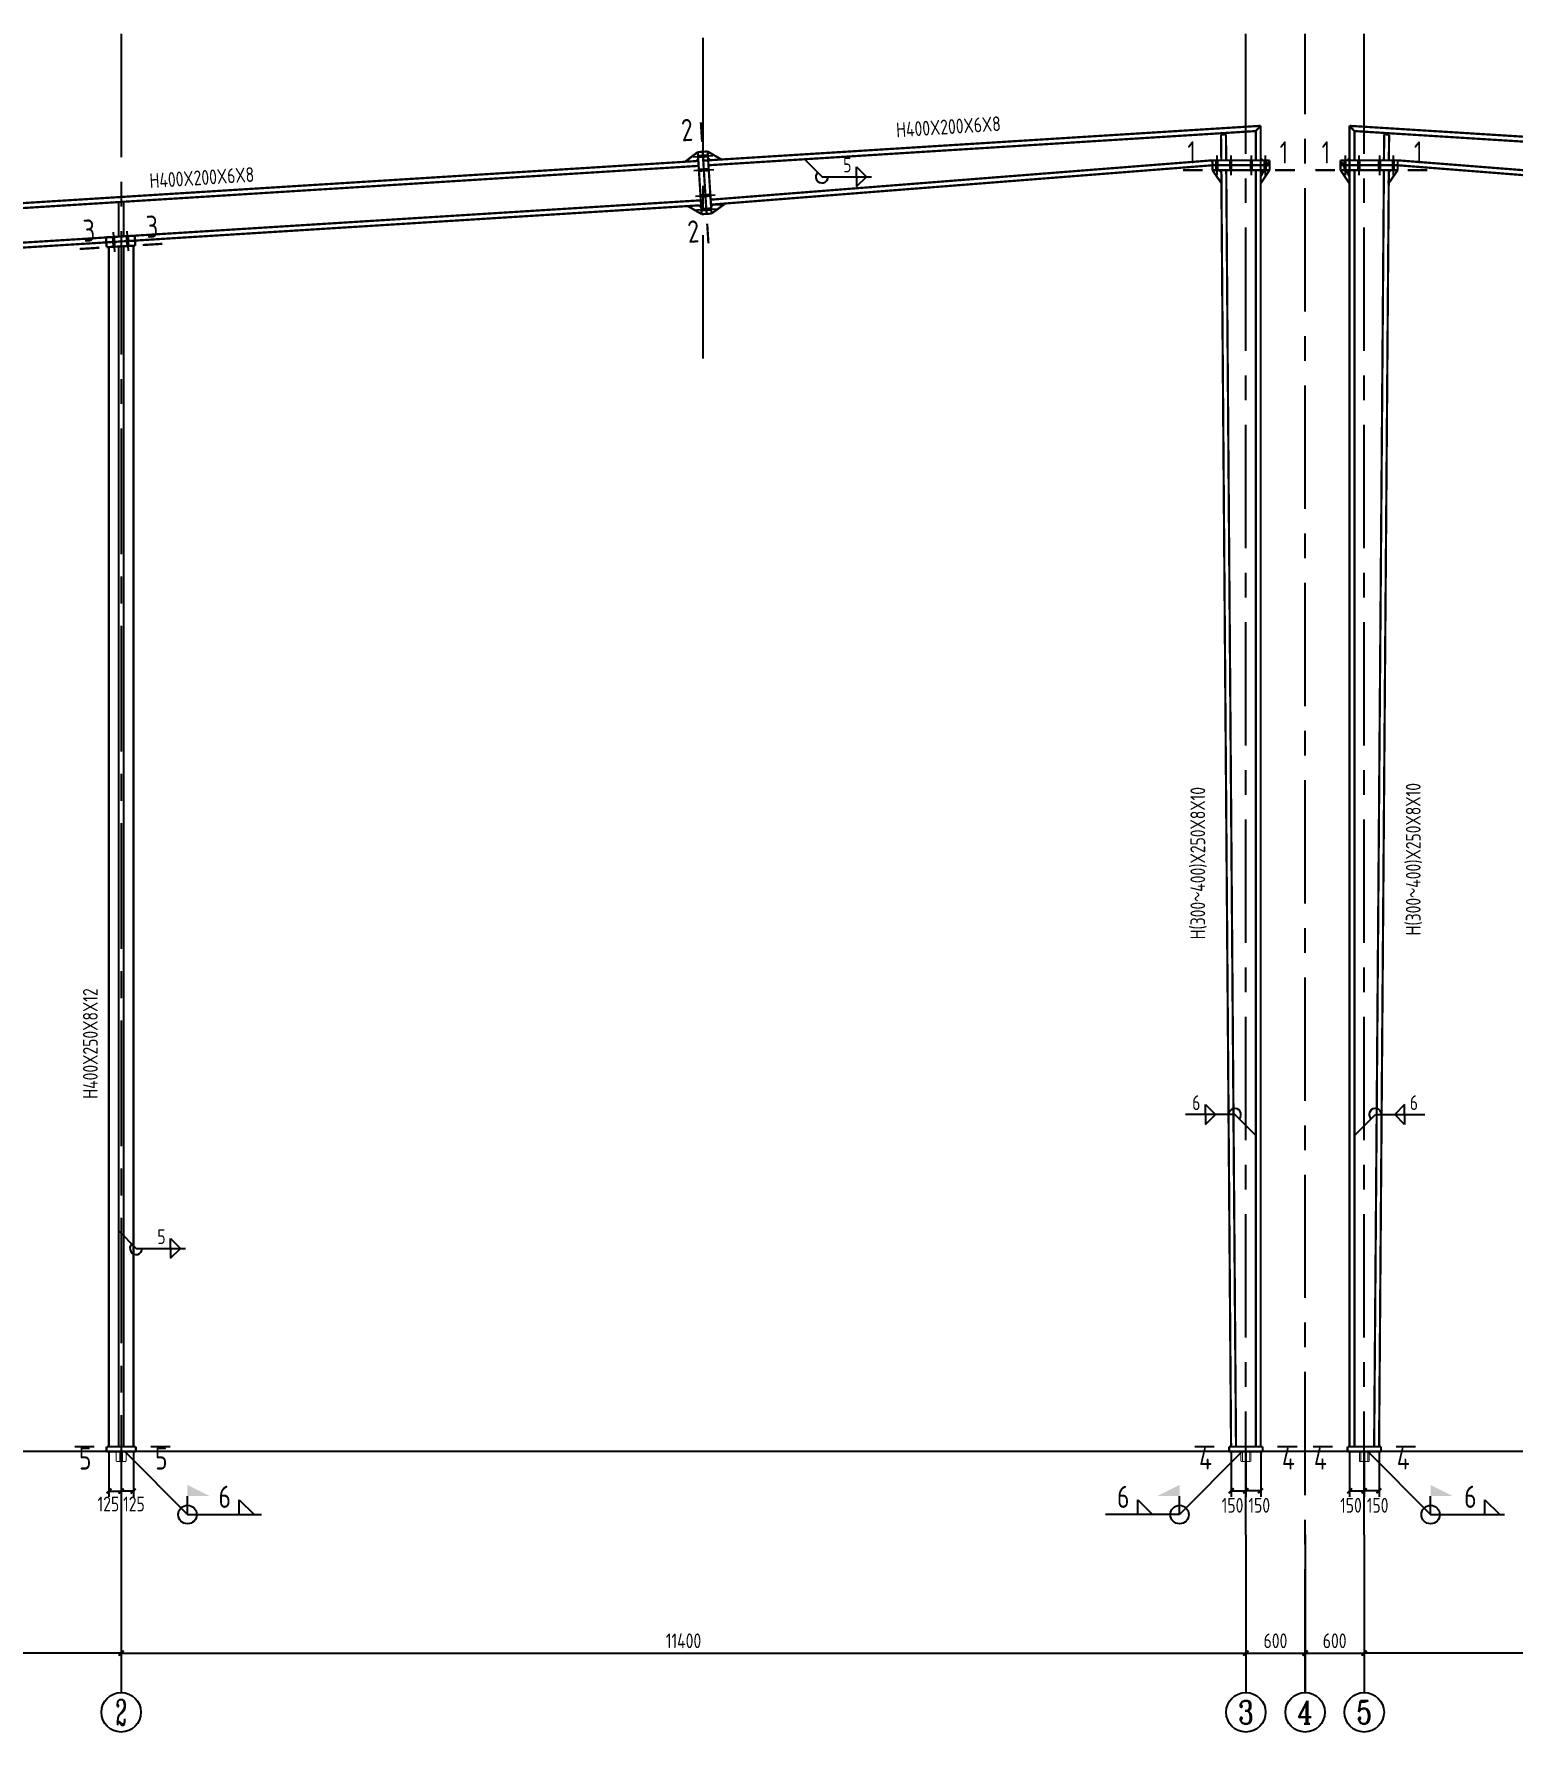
# Model space of a CAD drawing. Header units: millimetres. Extents: x 866309 to 879639, y 39442 to 44891.
# Drawn here: x 878844.5 to 879144.1, y 39659.6 to 40003.8 of the extents above; entities that cross this region are included whole.
import ezdxf
from ezdxf.enums import TextEntityAlignment as Align

# ---------------------------------------------------------------- set-up
doc = ezdxf.new("R2010")
doc.units = ezdxf.units.MM
doc.header["$LTSCALE"] = 1000
doc.header["$MEASUREMENT"] = 0
for name, pattern in [('CENTER', [2, 1.25, -0.25, 0.25, -0.25]), ('DASH', [0.35, 0.25, -0.1]), ('DOTE', [2.42, 2, -0.2, 0.02, -0.2]), ('线型4', [5, 1.5, -1, 1.5, -1])]:
    doc.linetypes.add(name, pattern=pattern)
for name, color, linetype in [('10', 7, 'Continuous'), ('114', 2, 'Continuous'), ('116', 1, 'Continuous'), ('14', 2, 'Continuous'), ('AXIS', 3, 'Continuous'), ('AXIS_TEXT', 7, 'Continuous'), ('DIM', 7, 'Continuous'), ('DOTE', 1, 'DOTE'), ('M_Prof', 2, 'Continuous'), ('柱子', 8, 'Continuous'), ('标准截面(白色)', 7, 'Continuous'), ('焊缝标注', 3, 'Continuous')]:
    doc.layers.add(name, color=color, linetype=linetype)
doc.layers.add('门窗', color=3, linetype='线型4', lineweight=18)
doc.styles.add('_TCH_AXIS', font='COMPLEX', dxfattribs={"bigfont": 'GBCBIG'})
doc.styles.add('COMPLEX', font='COMPLEX')
doc.styles.add('GBHZ', font='gbenor.shx', dxfattribs={"width": 0.9, "bigfont": 'gbcbig.shx'})
doc.dimstyles.new('Y50', dxfattribs={"dimscale": 0, "dimtxt": 3, "dimasz": 0.01, "dimexe": 1.2, "dimexo": 1, "dimgap": 1, "dimtad": 1, "dimdec": 0, "dimlfac": 50, "dimzin": 0, "dimdsep": 46, "dimtxsty": 'GBHZ', "dimblk1": 'DX', "dimblk2": 'DX', "dimsah": 1, "dimcen": 0.09, "dimdle": 1, "dimadec": 0, "dimazin": 0, "dimtfac": 1, "dimtdec": 0, "dimtix": 1, "dimtmove": 2, "dimatfit": 3, "dimldrblk": 'DX', "dimfxl": 0, "dimtolj": 1, "dimtzin": 0, "dimarcsym": 0})

# ---------------------------------------------------------------- blocks, each defined once
blk = doc.blocks.new('DX')
at = {"color": 0, "linetype": 'ByBlock', "const_width": 40}
blk.add_lwpolyline([(-54, -51), (46, 49)], dxfattribs=at)
blk = doc.blocks.new('*D405')
at = {"layer": 'Defpoints', "color": 0, "transparency": 16777216}
for p in [(878859.64, 39717.42), (878862.14, 39714.42), (878862.14, 39708.42)]:
    blk.add_point(p, dxfattribs=at)
at = {"layer": 'dim', "color": 0, "lineweight": -2, "transparency": 16777216}
for p, q in [((878859.64, 39716.42), (878859.64, 39707.22)), ((878862.14, 39713.42), (878862.14, 39707.22)), ((878859.65, 39708.42), (878862.13, 39708.42))]:
    blk.add_line(p, q, dxfattribs=at)
at = {"layer": 'dim', "color": 0, "lineweight": -2, "transparency": 16777216, "xscale": 0.01, "yscale": 0.01, "zscale": 0.01, "rotation": 180}
blk.add_blockref('DX', (878859.64, 39708.42), dxfattribs=at)
at = {"layer": 'dim', "color": 0, "lineweight": -2, "transparency": 16777216, "xscale": 0.01, "yscale": 0.01, "zscale": 0.01}
blk.add_blockref('DX', (878862.14, 39708.42), dxfattribs=at)
at = {"layer": 'dim', "color": 0, "transparency": 16777216, "insert": (878859.55, 39705.8), "char_height": 3, "attachment_point": 5, "style": 'GBHZ'}
blk.add_mtext('\\A1;125', dxfattribs=at)
blk = doc.blocks.new('*D406')
at = {"layer": 'Defpoints', "color": 0, "transparency": 16777216}
for p in [(878864.64, 39717.42), (878862.14, 39714.42), (878862.14, 39708.42)]:
    blk.add_point(p, dxfattribs=at)
at = {"layer": 'dim', "color": 0, "lineweight": -2, "transparency": 16777216}
for p, q in [((878864.64, 39716.42), (878864.64, 39707.22)), ((878862.14, 39713.42), (878862.14, 39707.22)), ((878864.63, 39708.42), (878862.15, 39708.42))]:
    blk.add_line(p, q, dxfattribs=at)
at = {"layer": 'dim', "color": 0, "lineweight": -2, "transparency": 16777216, "xscale": 0.01, "yscale": 0.01, "zscale": 0.01, "rotation": 180}
blk.add_blockref('DX', (878862.14, 39708.42), dxfattribs=at)
at = {"layer": 'dim', "color": 0, "lineweight": -2, "transparency": 16777216, "xscale": 0.01, "yscale": 0.01, "zscale": 0.01}
blk.add_blockref('DX', (878864.64, 39708.42), dxfattribs=at)
at = {"layer": 'dim', "color": 0, "transparency": 16777216, "insert": (878864.73, 39705.8), "char_height": 3, "attachment_point": 5, "style": 'GBHZ'}
blk.add_mtext('\\A1;125', dxfattribs=at)
blk = doc.blocks.new('_AXISO')
blk.add_circle((0, 0), 0.5)
at = {"layer": 'AXIS_TEXT', "style": 'COMPLEX', "width": 1.041667}
blk.add_attdef('A', text='', height=0.56, dxfattribs=at).set_placement((-0.25, -0.28), (0.25, -0.28), align=Align.FIT)
blk = doc.blocks.new('*D2224')
at = {"layer": 'Defpoints', "color": 0, "transparency": 16777216}
for p in [(878862.14, 39699.56), (879090.14, 39699.56), (879090.14, 39675.56)]:
    blk.add_point(p, dxfattribs=at)
at = {"layer": 'dim', "color": 0, "lineweight": -2, "transparency": 16777216}
for p, q in [((878862.14, 39698.56), (878862.14, 39674.36)), ((879090.14, 39698.56), (879090.14, 39674.36)), ((878862.15, 39675.56), (879090.13, 39675.56))]:
    blk.add_line(p, q, dxfattribs=at)
at = {"layer": 'dim', "color": 0, "lineweight": -2, "transparency": 16777216, "xscale": 0.01, "yscale": 0.01, "zscale": 0.01, "rotation": 180}
blk.add_blockref('DX', (878862.14, 39675.56), dxfattribs=at)
at = {"layer": 'dim', "color": 0, "lineweight": -2, "transparency": 16777216, "xscale": 0.01, "yscale": 0.01, "zscale": 0.01}
blk.add_blockref('DX', (879090.14, 39675.56), dxfattribs=at)
at = {"layer": 'dim', "color": 0, "transparency": 16777216, "insert": (878976.14, 39678.06), "char_height": 3, "attachment_point": 5, "style": 'GBHZ'}
blk.add_mtext('\\A1;11400', dxfattribs=at)
blk = doc.blocks.new('*D2225')
at = {"layer": 'Defpoints', "color": 0, "transparency": 16777216}
for p in [(879090.14, 39699.56), (879102.14, 39699.56), (879102.14, 39675.56)]:
    blk.add_point(p, dxfattribs=at)
at = {"layer": 'dim', "color": 0, "lineweight": -2, "transparency": 16777216}
for p, q in [((879090.14, 39698.56), (879090.14, 39674.36)), ((879102.14, 39698.56), (879102.14, 39674.36)), ((879090.15, 39675.56), (879102.13, 39675.56))]:
    blk.add_line(p, q, dxfattribs=at)
at = {"layer": 'dim', "color": 0, "lineweight": -2, "transparency": 16777216, "xscale": 0.01, "yscale": 0.01, "zscale": 0.01, "rotation": 180}
blk.add_blockref('DX', (879090.14, 39675.56), dxfattribs=at)
at = {"layer": 'dim', "color": 0, "lineweight": -2, "transparency": 16777216, "xscale": 0.01, "yscale": 0.01, "zscale": 0.01}
blk.add_blockref('DX', (879102.14, 39675.56), dxfattribs=at)
at = {"layer": 'dim', "color": 0, "transparency": 16777216, "insert": (879096.14, 39678.06), "char_height": 3, "attachment_point": 5, "style": 'GBHZ'}
blk.add_mtext('\\A1;600', dxfattribs=at)
blk = doc.blocks.new('*D2226')
at = {"layer": 'Defpoints', "color": 0, "transparency": 16777216}
for p in [(879102.14, 39699.56), (879114.14, 39699.56), (879114.14, 39675.56)]:
    blk.add_point(p, dxfattribs=at)
at = {"layer": 'dim', "color": 0, "lineweight": -2, "transparency": 16777216}
for p, q in [((879102.14, 39698.56), (879102.14, 39674.36)), ((879114.14, 39698.56), (879114.14, 39674.36)), ((879102.15, 39675.56), (879114.13, 39675.56))]:
    blk.add_line(p, q, dxfattribs=at)
at = {"layer": 'dim', "color": 0, "lineweight": -2, "transparency": 16777216, "xscale": 0.01, "yscale": 0.01, "zscale": 0.01, "rotation": 180}
blk.add_blockref('DX', (879102.14, 39675.56), dxfattribs=at)
at = {"layer": 'dim', "color": 0, "lineweight": -2, "transparency": 16777216, "xscale": 0.01, "yscale": 0.01, "zscale": 0.01}
blk.add_blockref('DX', (879114.14, 39675.56), dxfattribs=at)
at = {"layer": 'dim', "color": 0, "transparency": 16777216, "insert": (879108.14, 39678.06), "char_height": 3, "attachment_point": 5, "style": 'GBHZ'}
blk.add_mtext('\\A1;600', dxfattribs=at)
blk = doc.blocks.new('*D2201')
at = {"layer": 'Defpoints', "color": 0, "transparency": 16777216}
for p in [(879087.14, 39717.42), (879090.14, 39717.42), (879090.14, 39708.47)]:
    blk.add_point(p, dxfattribs=at)
at = {"layer": 'dim', "color": 0, "lineweight": -2, "transparency": 16777216}
for p, q in [((879087.14, 39716.42), (879087.14, 39707.27)), ((879090.14, 39716.42), (879090.14, 39707.27)), ((879087.15, 39708.47), (879090.13, 39708.47))]:
    blk.add_line(p, q, dxfattribs=at)
at = {"layer": 'dim', "color": 0, "lineweight": -2, "transparency": 16777216, "xscale": 0.01, "yscale": 0.01, "zscale": 0.01, "rotation": 180}
blk.add_blockref('DX', (879087.14, 39708.47), dxfattribs=at)
at = {"layer": 'dim', "color": 0, "lineweight": -2, "transparency": 16777216, "xscale": 0.01, "yscale": 0.01, "zscale": 0.01}
blk.add_blockref('DX', (879090.14, 39708.47), dxfattribs=at)
at = {"layer": 'dim', "color": 0, "transparency": 16777216, "insert": (879087.44, 39705.53), "char_height": 3, "attachment_point": 5, "style": 'GBHZ'}
blk.add_mtext('\\A1;150', dxfattribs=at)
blk = doc.blocks.new('*D2202')
at = {"layer": 'Defpoints', "color": 0, "transparency": 16777216}
for p in [(879090.14, 39717.42), (879093.14, 39717.42), (879090.14, 39708.47)]:
    blk.add_point(p, dxfattribs=at)
at = {"layer": 'dim', "color": 0, "lineweight": -2, "transparency": 16777216}
for p, q in [((879090.14, 39716.42), (879090.14, 39707.27)), ((879093.14, 39716.42), (879093.14, 39707.27)), ((879093.13, 39708.47), (879090.15, 39708.47))]:
    blk.add_line(p, q, dxfattribs=at)
at = {"layer": 'dim', "color": 0, "lineweight": -2, "transparency": 16777216, "xscale": 0.01, "yscale": 0.01, "zscale": 0.01, "rotation": 180}
blk.add_blockref('DX', (879090.14, 39708.47), dxfattribs=at)
at = {"layer": 'dim', "color": 0, "lineweight": -2, "transparency": 16777216, "xscale": 0.01, "yscale": 0.01, "zscale": 0.01}
blk.add_blockref('DX', (879093.14, 39708.47), dxfattribs=at)
at = {"layer": 'dim', "color": 0, "transparency": 16777216, "insert": (879092.85, 39705.53), "char_height": 3, "attachment_point": 5, "style": 'GBHZ'}
blk.add_mtext('\\A1;150', dxfattribs=at)
blk = doc.blocks.new('*D2188')
at = {"layer": 'Defpoints', "color": 0, "transparency": 16777216}
for p in [(879114.14, 39717.42), (879117.14, 39717.42), (879114.14, 39708.47)]:
    blk.add_point(p, dxfattribs=at)
at = {"layer": 'dim', "color": 0, "lineweight": -2, "transparency": 16777216}
for p, q in [((879114.14, 39716.42), (879114.14, 39707.27)), ((879117.14, 39716.42), (879117.14, 39707.27)), ((879117.13, 39708.47), (879114.15, 39708.47))]:
    blk.add_line(p, q, dxfattribs=at)
at = {"layer": 'dim', "color": 0, "lineweight": -2, "transparency": 16777216, "xscale": 0.01, "yscale": 0.01, "zscale": 0.01, "rotation": 180}
blk.add_blockref('DX', (879114.14, 39708.47), dxfattribs=at)
at = {"layer": 'dim', "color": 0, "lineweight": -2, "transparency": 16777216, "xscale": 0.01, "yscale": 0.01, "zscale": 0.01}
blk.add_blockref('DX', (879117.14, 39708.47), dxfattribs=at)
at = {"layer": 'dim', "color": 0, "transparency": 16777216, "insert": (879116.85, 39705.53), "char_height": 3, "attachment_point": 5, "style": 'GBHZ'}
blk.add_mtext('\\A1;150', dxfattribs=at)
blk = doc.blocks.new('*D2189')
at = {"layer": 'Defpoints', "color": 0, "transparency": 16777216}
for p in [(879111.14, 39717.42), (879114.14, 39717.42), (879114.14, 39708.47)]:
    blk.add_point(p, dxfattribs=at)
at = {"layer": 'dim', "color": 0, "lineweight": -2, "transparency": 16777216}
for p, q in [((879111.14, 39716.42), (879111.14, 39707.27)), ((879114.14, 39716.42), (879114.14, 39707.27)), ((879111.15, 39708.47), (879114.13, 39708.47))]:
    blk.add_line(p, q, dxfattribs=at)
at = {"layer": 'dim', "color": 0, "lineweight": -2, "transparency": 16777216, "xscale": 0.01, "yscale": 0.01, "zscale": 0.01, "rotation": 180}
blk.add_blockref('DX', (879111.14, 39708.47), dxfattribs=at)
at = {"layer": 'dim', "color": 0, "lineweight": -2, "transparency": 16777216, "xscale": 0.01, "yscale": 0.01, "zscale": 0.01}
blk.add_blockref('DX', (879114.14, 39708.47), dxfattribs=at)
at = {"layer": 'dim', "color": 0, "transparency": 16777216, "insert": (879111.44, 39705.53), "char_height": 3, "attachment_point": 5, "style": 'GBHZ'}
blk.add_mtext('\\A1;150', dxfattribs=at)
blk = doc.blocks.new('*D2195')
at = {"layer": 'Defpoints', "color": 0, "transparency": 16777216}
for p in [(879114.14, 39699.56), (879572.14, 39699.56), (879114.14, 39675.56)]:
    blk.add_point(p, dxfattribs=at)
at = {"layer": 'dim', "color": 0, "lineweight": -2, "transparency": 16777216}
for p, q in [((879114.14, 39698.56), (879114.14, 39674.36)), ((879572.14, 39698.56), (879572.14, 39674.36)), ((879572.13, 39675.56), (879114.15, 39675.56))]:
    blk.add_line(p, q, dxfattribs=at)
at = {"layer": 'dim', "color": 0, "lineweight": -2, "transparency": 16777216, "xscale": 0.01, "yscale": 0.01, "zscale": 0.01, "rotation": 180}
blk.add_blockref('DX', (879114.14, 39675.56), dxfattribs=at)
at = {"layer": 'dim', "color": 0, "lineweight": -2, "transparency": 16777216, "xscale": 0.01, "yscale": 0.01, "zscale": 0.01}
blk.add_blockref('DX', (879572.14, 39675.56), dxfattribs=at)
at = {"layer": 'dim', "color": 0, "transparency": 16777216, "insert": (879343.14, 39678.06), "char_height": 3, "attachment_point": 5, "style": 'GBHZ'}
blk.add_mtext('\\A1;22900', dxfattribs=at)
blk = doc.blocks.new('*D2283')
at = {"layer": 'Defpoints', "color": 0, "transparency": 16777216}
for p in [(878632.14, 39699.56), (878862.14, 39699.56), (878632.14, 39675.56)]:
    blk.add_point(p, dxfattribs=at)
at = {"layer": 'dim', "color": 0, "lineweight": -2, "transparency": 16777216}
for p, q in [((878632.14, 39698.56), (878632.14, 39674.36)), ((878862.14, 39698.56), (878862.14, 39674.36)), ((878862.13, 39675.56), (878632.15, 39675.56))]:
    blk.add_line(p, q, dxfattribs=at)
at = {"layer": 'dim', "color": 0, "lineweight": -2, "transparency": 16777216, "xscale": 0.01, "yscale": 0.01, "zscale": 0.01, "rotation": 180}
blk.add_blockref('DX', (878632.14, 39675.56), dxfattribs=at)
at = {"layer": 'dim', "color": 0, "lineweight": -2, "transparency": 16777216, "xscale": 0.01, "yscale": 0.01, "zscale": 0.01}
blk.add_blockref('DX', (878862.14, 39675.56), dxfattribs=at)
at = {"layer": 'dim', "color": 0, "transparency": 16777216, "insert": (878747.14, 39678.06), "char_height": 3, "attachment_point": 5, "style": 'GBHZ'}
blk.add_mtext('\\A1;11500', dxfattribs=at)

msp = doc.modelspace()

# ---------------------------------------------------------------- linework, layer by layer
at = {"layer": '10', "const_width": 0.45}
for points in [[(878979.656, 39985.938), (878979.906, 39981.945)], [(879077.362, 39976.213), (879081.362, 39976.213)], [(879100.069, 39976.213), (879096.069, 39976.213)], [(879104.216, 39976.213), (879108.216, 39976.213)], [(879126.923, 39976.213), (879122.923, 39976.213)], [(878981.191, 39961.365), (878980.942, 39965.358)], [(878853.711, 39960.238), (878857.704, 39960.487)], [(878870.499, 39961.286), (878866.506, 39961.037)], [(878852.683, 39717.422), (878856.683, 39717.422)], [(878872.103, 39717.422), (878868.103, 39717.422)], [(879079.743, 39717.422), (879083.743, 39717.422)], [(879100.543, 39717.422), (879096.543, 39717.422)], [(879103.743, 39717.422), (879107.743, 39717.422)], [(879124.543, 39717.422), (879120.543, 39717.422)]]:
    msp.add_lwpolyline(points, dxfattribs=at)
at = {"layer": '114'}
for p, q in [((878978.09, 39978.926), (878982.083, 39979.176)), ((879084.262, 39979.213), (879084.262, 39975.213)), ((879087.062, 39979.213), (879087.062, 39975.213)), ((879091.242, 39979.213), (879091.242, 39975.213)), ((879094.043, 39979.213), (879094.043, 39975.213)), ((879110.243, 39979.213), (879110.243, 39975.213)), ((879113.043, 39979.213), (879113.043, 39975.213)), ((879117.223, 39979.213), (879117.223, 39975.213)), ((879120.023, 39979.213), (879120.023, 39975.213)), ((878978.265, 39976.132), (878982.257, 39976.381)), ((878978.589, 39970.942), (878982.581, 39971.191)), ((878978.763, 39968.147), (878982.756, 39968.397)), ((878860.518, 39963.669), (878860.768, 39959.677)), ((878863.318, 39963.844), (878863.567, 39959.852))]:
    msp.add_line(p, q, dxfattribs=at)
at = {"layer": '114', "color": 1, "const_width": 0.7}
for points in [[(878979.088, 39978.989), (878981.084, 39979.113)], [(879084.262, 39978.213), (879084.262, 39976.213)], [(879087.062, 39978.213), (879087.062, 39976.213)], [(879091.242, 39978.213), (879091.242, 39976.213)], [(879094.043, 39978.213), (879094.043, 39976.213)], [(879110.243, 39978.213), (879110.243, 39976.213)], [(879113.043, 39978.213), (879113.043, 39976.213)], [(879117.223, 39978.213), (879117.223, 39976.213)], [(879120.023, 39978.213), (879120.023, 39976.213)], [(878979.263, 39976.194), (878981.259, 39976.319)], [(878979.587, 39971.004), (878981.583, 39971.129)], [(878979.762, 39968.21), (878981.758, 39968.334)], [(878860.581, 39962.671), (878860.705, 39960.675)], [(878863.38, 39962.846), (878863.505, 39960.85)]]:
    msp.add_lwpolyline(points, dxfattribs=at)
at = {"layer": '116', "const_width": 0.2}
for points in [[(878861.143, 39716.422), (878861.143, 39714.422)], [(878861.885, 39716.422), (878861.885, 39714.422)], [(878862.4, 39716.422), (878862.4, 39714.422)], [(878863.143, 39716.422), (878863.143, 39714.422)], [(879089.143, 39716.422), (879089.143, 39714.422)], [(879089.443, 39716.422), (879089.443, 39714.422)], [(879090.843, 39716.422), (879090.843, 39714.422)], [(879091.143, 39716.422), (879091.143, 39714.422)], [(879113.143, 39716.422), (879113.143, 39714.422)], [(879113.443, 39716.422), (879113.443, 39714.422)], [(879114.843, 39716.422), (879114.843, 39714.422)], [(879115.143, 39716.422), (879115.143, 39714.422)], [(878861.143, 39714.422), (878863.143, 39714.422)], [(879091.143, 39714.422), (879089.143, 39714.422)], [(879113.143, 39714.422), (879115.143, 39714.422)]]:
    msp.add_lwpolyline(points, dxfattribs=at)
at = {"layer": '14', "const_width": 0.45}
for points in [[(879086.096, 39983.496), (879085.1, 39983.434)], [(879085.1, 39983.434), (879085.162, 39978.213)], [(879086.162, 39978.213), (879086.096, 39983.496)], [(879092.142, 39984.145), (879093.143, 39985.209)], [(879092.142, 39978.213), (879092.142, 39984.145)], [(879093.143, 39985.209), (879093.143, 39978.213)], [(879112.143, 39984.145), (879111.143, 39985.209)], [(879111.143, 39985.209), (879111.143, 39978.213)], [(879112.143, 39978.213), (879112.143, 39984.145)], [(879118.123, 39978.213), (879118.189, 39983.496)], [(879118.189, 39983.496), (879119.185, 39983.434)], [(879119.185, 39983.434), (879119.123, 39978.213)], [(878979.032, 39979.887), (878980.03, 39979.949)], [(878980.03, 39979.949), (878981.028, 39980.012)], [(878980.03, 39979.949), (878980.817, 39967.354)], [(878980.817, 39967.354), (878980.03, 39979.949)], [(878981.028, 39980.012), (878981.815, 39967.416)], [(878981.116, 39978.614), (878981.028, 39980.011)], [(878981.028, 39980.011), (878983.835, 39978.383)], [(878976.45, 39977.922), (878979.032, 39979.887)], [(878978.745, 39978.065), (878976.45, 39977.922)], [(878979.12, 39978.49), (878978.745, 39978.065)], [(878979.819, 39967.291), (878979.032, 39979.887)], [(878979.032, 39979.887), (878979.12, 39978.49)], [(878981.54, 39978.24), (878981.116, 39978.614)], [(878983.835, 39978.383), (878981.54, 39978.24)], [(879083.362, 39978.213), (879094.972, 39978.213)], [(879083.362, 39977.213), (879083.362, 39978.213)], [(879083.362, 39977.213), (879094.972, 39977.213)], [(879083.362, 39976.213), (879083.362, 39977.213)], [(879094.972, 39977.213), (879083.362, 39977.213)], [(879085.162, 39978.213), (879086.162, 39978.213)], [(879093.143, 39978.213), (879092.142, 39978.213)], [(879093.543, 39978.213), (879093.143, 39978.613)], [(879093.143, 39978.613), (879093.143, 39974.913)], [(879093.143, 39974.913), (879094.943, 39978.213)], [(879094.943, 39978.213), (879093.543, 39978.213)], [(879094.972, 39978.213), (879094.972, 39977.213)], [(879094.972, 39977.213), (879094.972, 39976.213)], [(879120.923, 39978.213), (879109.314, 39978.213)], [(879109.314, 39978.213), (879109.314, 39977.213)], [(879120.923, 39977.213), (879109.314, 39977.213)], [(879109.314, 39977.213), (879109.314, 39976.213)], [(879109.314, 39977.213), (879120.923, 39977.213)], [(879111.143, 39974.913), (879109.343, 39978.213)], [(879109.343, 39978.213), (879110.743, 39978.213)], [(879110.743, 39978.213), (879111.143, 39978.613)], [(879111.143, 39978.613), (879111.143, 39974.913)], [(879111.143, 39978.213), (879112.143, 39978.213)], [(879119.123, 39978.213), (879118.123, 39978.213)], [(879120.923, 39977.213), (879120.923, 39978.213)], [(879120.923, 39976.213), (879120.923, 39977.213)], [(879094.972, 39976.213), (879083.362, 39976.213)], [(879085.223, 39973.514), (879083.362, 39976.213)], [(879083.362, 39976.213), (879084.762, 39976.213)], [(879084.762, 39976.213), (879085.171, 39975.813)], [(879085.171, 39975.813), (879085.223, 39973.514)], [(879094.943, 39976.213), (879093.143, 39973.513)], [(879093.143, 39975.813), (879093.543, 39976.213)], [(879093.143, 39973.513), (879093.143, 39975.813)], [(879093.543, 39976.213), (879094.943, 39976.213)], [(879109.314, 39976.213), (879120.923, 39976.213)], [(879109.343, 39976.213), (879111.143, 39973.513)], [(879110.743, 39976.213), (879109.343, 39976.213)], [(879111.143, 39975.813), (879110.743, 39976.213)], [(879111.143, 39973.513), (879111.143, 39975.813)], [(879119.063, 39973.514), (879120.923, 39976.213)], [(879119.114, 39975.813), (879119.063, 39973.514)], [(879119.523, 39976.213), (879119.114, 39975.813)], [(879120.923, 39976.213), (879119.523, 39976.213)], [(878861.643, 39962.722), (878861.643, 39969.751)], [(878862.643, 39969.813), (878862.643, 39962.822)], [(878977.011, 39968.94), (878979.306, 39969.083)], [(878979.818, 39967.311), (878977.011, 39968.94)], [(878979.306, 39969.083), (878979.73, 39968.709)], [(878979.73, 39968.709), (878979.818, 39967.311)], [(878980.817, 39967.354), (878979.819, 39967.291)], [(878981.815, 39967.416), (878980.817, 39967.354)], [(878981.726, 39968.833), (878982.101, 39969.241)], [(878981.814, 39967.436), (878981.726, 39968.833)], [(878984.401, 39969.289), (878981.814, 39967.436)], [(878982.101, 39969.241), (878984.401, 39969.289)], [(878859.075, 39962.608), (878864.886, 39962.909)], [(878862.682, 39962.802), (878861.678, 39962.74)], [(878864.886, 39962.909), (878864.948, 39961.911)], [(878859.137, 39961.61), (878859.075, 39962.608)], [(878864.948, 39961.911), (878859.137, 39961.61)], [(878859.137, 39961.61), (878864.948, 39961.911)], [(878859.2, 39960.612), (878859.137, 39961.61)], [(878865.01, 39960.913), (878859.2, 39960.612)], [(878864.948, 39961.911), (878865.01, 39960.913)], [(878859.183, 39716.422), (878859.183, 39717.422)], [(878859.183, 39717.422), (878865.103, 39717.422)], [(878865.103, 39716.422), (878859.183, 39716.422)], [(878865.103, 39717.422), (878865.103, 39716.422)], [(879086.743, 39716.422), (879086.743, 39717.422)], [(879086.743, 39717.422), (879093.543, 39717.422)], [(879093.543, 39716.422), (879086.743, 39716.422)], [(879093.543, 39717.422), (879093.543, 39716.422)], [(879117.543, 39717.422), (879110.743, 39717.422)], [(879110.743, 39717.422), (879110.743, 39716.422)], [(879110.743, 39716.422), (879117.543, 39716.422)], [(879117.543, 39716.422), (879117.543, 39717.422)]]:
    msp.add_lwpolyline(points, dxfattribs=at)
at = {"layer": 'AXIS', "color": 0}
for p, q in [((878862.143, 39699.563), (878862.143, 39667.563)), ((879090.143, 39699.563), (879090.143, 39667.563)), ((879102.143, 39699.563), (879102.143, 39667.563)), ((879114.143, 39699.563), (879114.143, 39667.563))]:
    msp.add_line(p, q, dxfattribs=at)
at = {"layer": 'DOTE', "linetype": 'CENTER', "ltscale": 0.02}
for p, q in [((878862.143, 40003.833), (878862.143, 39699.563)), ((878980.143, 39938.043), (878980.143, 40003.833)), ((879090.143, 39699.563), (879090.143, 40003.833)), ((879102.143, 39667.563), (879102.143, 40003.833)), ((879114.143, 39699.563), (879114.143, 40003.833)), ((878862.143, 39923.372), (878862.143, 39701.209))]:
    msp.add_line(p, q, dxfattribs=at)
at = {"layer": 'M_Prof'}
msp.add_line((879583.58, 39716.422), (878620.924, 39716.422), dxfattribs=at)
at = {"layer": '柱子', "const_width": 0.45}
for points in [[(878980.143, 39978.153), (879093.143, 39985.209)], [(878981.203, 39977.217), (879092.142, 39984.145)], [(879224.143, 39978.153), (879111.143, 39985.209)], [(879223.082, 39977.217), (879112.143, 39984.145)], [(878754.139, 39964.04), (878979.144, 39978.09)], [(878754.201, 39963.042), (878979.207, 39977.092)], [(878981.639, 39970.231), (879083.352, 39978.213)], [(878981.702, 39969.232), (879083.352, 39977.213)], [(879222.646, 39970.231), (879120.934, 39978.213)], [(879222.584, 39969.232), (879120.934, 39977.213)], [(879087.143, 39717.422), (879085.162, 39976.213)], [(879086.162, 39976.213), (879085.162, 39976.213)], [(879088.143, 39717.422), (879086.162, 39976.213)], [(879092.142, 39717.422), (879092.142, 39976.213)], [(879093.143, 39976.213), (879092.142, 39976.213)], [(879093.143, 39717.422), (879093.143, 39976.213)], [(879111.143, 39717.422), (879111.143, 39976.213)], [(879111.143, 39976.213), (879112.143, 39976.213)], [(879112.143, 39717.422), (879112.143, 39976.213)], [(879116.143, 39717.422), (879118.123, 39976.213)], [(879117.143, 39717.422), (879119.123, 39976.213)], [(879118.123, 39976.213), (879119.123, 39976.213)], [(878754.637, 39956.055), (878979.643, 39970.106)], [(878754.7, 39955.057), (878979.705, 39969.108)], [(878859.599, 39960.637), (878861.604, 39960.731)], [(878859.643, 39717.422), (878859.643, 39960.562)], [(878862.607, 39960.794), (878864.611, 39960.888)], [(878864.643, 39717.422), (878864.643, 39960.962)]]:
    msp.add_lwpolyline(points, dxfattribs=at)
at = {"layer": '焊缝标注'}
for p, q in [((879000.689, 39978.434), (879004.215, 39974.888)), ((879011.215, 39976.888), (879013.215, 39974.888)), ((879011.215, 39974.888), (879011.215, 39976.888)), ((879004.215, 39974.888), (879014.215, 39974.888)), ((879011.215, 39972.888), (879013.215, 39974.888)), ((879011.215, 39974.888), (879011.215, 39972.888)), ((879087.898, 39784.761), (879077.898, 39784.761)), ((879081.955, 39786.761), (879083.955, 39784.761)), ((879081.955, 39784.761), (879081.955, 39786.761)), ((879081.955, 39782.761), (879083.955, 39784.761)), ((879081.955, 39784.761), (879081.955, 39782.761)), ((879092.142, 39780.52), (879087.898, 39784.761)), ((879112.143, 39780.52), (879116.387, 39784.761)), ((879116.387, 39784.761), (879126.387, 39784.761)), ((879122.33, 39786.761), (879120.33, 39784.761)), ((879122.33, 39782.761), (879120.33, 39784.761)), ((879122.33, 39784.761), (879122.33, 39786.761)), ((879122.33, 39784.761), (879122.33, 39782.761)), ((878861.643, 39761.15), (878865.168, 39757.605)), ((878865.168, 39757.605), (878875.168, 39757.605)), ((878872.168, 39759.605), (878874.168, 39757.605)), ((878872.168, 39757.605), (878872.168, 39759.605)), ((878872.168, 39755.605), (878874.168, 39757.605)), ((878872.168, 39757.605), (878872.168, 39755.605)), ((878862.893, 39716.422), (878875.585, 39703.658)), ((879089.393, 39716.422), (879076.7, 39703.658)), ((879114.893, 39716.422), (879127.585, 39703.658)), ((878875.585, 39703.658), (878875.585, 39707.408)), ((878886.085, 39706.658), (878889.085, 39703.658)), ((878886.085, 39703.658), (878886.085, 39706.658)), ((879068.237, 39706.658), (879071.237, 39703.658)), ((879068.237, 39703.658), (879068.237, 39706.658)), ((879076.7, 39703.658), (879076.7, 39707.408)), ((879127.585, 39703.658), (879127.585, 39707.408)), ((879138.602, 39706.658), (879141.602, 39703.658)), ((879138.602, 39703.658), (879138.602, 39706.658)), ((878875.585, 39703.658), (878890.585, 39703.658)), ((879076.7, 39703.658), (879061.7, 39703.658)), ((879127.585, 39703.658), (879142.585, 39703.658))]:
    msp.add_line(p, q, dxfattribs=at)
for centre in [(878875.585, 39703.658), (879076.7, 39703.658), (879127.585, 39703.658)]:
    msp.add_circle(centre, 1.875, dxfattribs=at)
for centre, start, end in [((879004.215, 39974.888), 134.84025, 0), ((879087.898, 39784.761), 315.02276, 180), ((879116.387, 39784.761), 0, 224.97724), ((878865.168, 39757.605), 134.84031, 0)]:
    msp.add_arc(centre, 1.25, start, end, dxfattribs=at)
for points in [[(879000.689, 39978.434), (879001.288, 39977.619), (879001.501, 39977.83)], [(879092.142, 39780.52), (879091.329, 39781.12), (879091.541, 39781.333)], [(879112.143, 39780.52), (879112.956, 39781.12), (879112.744, 39781.333)], [(878861.643, 39761.15), (878862.241, 39760.336), (878862.454, 39760.547)], [(878875.585, 39707.408), (878880.085, 39707.408), (878875.585, 39709.658)], [(879076.7, 39707.408), (879072.2, 39707.408), (879076.7, 39709.658)], [(879127.585, 39707.408), (879132.085, 39707.408), (879127.585, 39709.658)]]:
    msp.add_solid(points, dxfattribs=at)
at = {"layer": '门窗', "linetype": 'DASH', "ltscale": 0.01, "const_width": 0.45}
for points in [[(878861.643, 39717.422), (878861.643, 39960.712)], [(878862.643, 39717.422), (878862.643, 39960.812)]]:
    msp.add_lwpolyline(points, dxfattribs=at)

# ---------------------------------------------------------------- block references
at = {"layer": 'AXIS', "color": 0}
ref = msp.add_blockref('_AXISO', (878862.143, 39663.563), dxfattribs=dict(at, xscale=8, yscale=8, zscale=8))
ref.add_attrib('A', '2', dxfattribs={"layer": 'AXIS_TEXT', "color": 0, "height": 5.147, "style": '_TCH_AXIS', "width": 0.642857}).set_placement((878861.04, 39660.989), (878863.246, 39660.989), align=Align.FIT)
ref = msp.add_blockref('_AXISO', (879090.143, 39663.563), dxfattribs=dict(at, xscale=8, yscale=8, zscale=8))
ref.add_attrib('A', '3', dxfattribs={"layer": 'AXIS_TEXT', "color": 0, "height": 4.659, "style": '_TCH_AXIS'}).set_placement((879088.589, 39661.233), (879091.696, 39661.233), align=Align.FIT)
ref = msp.add_blockref('_AXISO', (879102.143, 39663.563), dxfattribs=dict(at, xscale=8, yscale=8, zscale=8))
ref.add_attrib('A', '4', dxfattribs={"layer": 'AXIS_TEXT', "color": 0, "height": 4.659, "style": '_TCH_AXIS', "width": 0.875}).set_placement((879100.589, 39661.233), (879103.696, 39661.233), align=Align.FIT)
ref = msp.add_blockref('_AXISO', (879114.143, 39663.563), dxfattribs=dict(at, xscale=8, yscale=8, zscale=8))
ref.add_attrib('A', '5', dxfattribs={"layer": 'AXIS_TEXT', "color": 0, "height": 4.659, "style": '_TCH_AXIS'}).set_placement((879112.589, 39661.233), (879115.696, 39661.233), align=Align.FIT)

# ---------------------------------------------------------------- texts
at = {"layer": '10', "style": 'GBHZ', "width": 0.9}
for s, rotation, p in [('2', 3.57339, (878975.812, 39982.045)), ('3', 3.57363, (878867.34, 39962.447)), ('3', 3.57358, (878854.545, 39961.648)), ('2', 3.57339, (878977.097, 39961.465))]:
    msp.add_text(s, height=4.5, rotation=rotation, dxfattribs=at).set_placement(p)
for s, p in [('1', (879078.282, 39977.568)), ('1', (879096.989, 39977.568)), ('1', (879105.496, 39977.568)), ('1', (879124.203, 39977.568)), ('5', (878853.603, 39712.777)), ('5', (878869.023, 39712.777)), ('4', (879080.663, 39712.777)), ('4', (879097.463, 39712.777)), ('4', (879103.943, 39712.777)), ('4', (879120.743, 39712.777))]:
    msp.add_text(s, height=4.5, dxfattribs=at).set_placement(p)
at = {"layer": '标准截面(白色)', "style": 'GBHZ', "width": 0.9}
for s, rotation, p in [('H400X200X6X8', 3.57503, (879019.349, 39982.862)), ('H400X200X6X8', 3.57503, (878867.995, 39972.552)), ('H(300～400)X250X8X10', 90, (879081.895, 39820.273)), ('H(300～400)X250X8X10', 90, (879125.569, 39821.077)), ('H400X250X8X12', 90, (878857.395, 39787.963))]:
    msp.add_text(s, height=3, rotation=rotation, dxfattribs=at).set_placement(p)
at = {"layer": '焊缝标注', "style": 'GBHZ', "width": 0.9}
for s, height, p in [('5', 3, (879008.515, 39975.788)), ('6', 3, (879079.255, 39785.661)), ('6', 3, (879123.374, 39785.661)), ('5', 3, (878869.468, 39758.505)), ('6', 4.5, (878881.885, 39705.008)), ('6', 4.5, (879064.037, 39705.008)), ('6', 4.5, (879134.402, 39705.008))]:
    msp.add_text(s, height=height, dxfattribs=at).set_placement(p)

# ---------------------------------------------------------------- dimensions: what is measured, and where the dimension line sits
at = {"layer": 'dim'}
for base, p1, p2, picture, middle in [((878862.143, 39708.421), (878859.643, 39717.422), (878862.143, 39714.422), '*D405', (878859.554, 39705.797)), ((879090.143, 39708.47), (879087.143, 39717.422), (879090.143, 39717.422), '*D2201', (879087.439, 39705.529)), ((879114.143, 39708.47), (879111.143, 39717.422), (879114.143, 39717.422), '*D2189', (879111.439, 39705.529))]:
    dim = msp.add_linear_dim(base=base, p1=p1, p2=p2, dimstyle='Y50', override={"dimscale": 1}, dxfattribs=at)
    dim.commit()
    dim.dimension.update_dxf_attribs({"geometry": picture, "text_midpoint": middle, "dimtype": 160})
for base, p1, p2, picture, middle in [((878862.143, 39708.421), (878864.643, 39717.422), (878862.143, 39714.422), '*D406', (878864.731, 39705.797)), ((879090.143, 39708.47), (879093.143, 39717.422), (879090.143, 39717.422), '*D2202', (879092.846, 39705.529)), ((879114.143, 39708.47), (879117.143, 39717.422), (879114.143, 39717.422), '*D2188', (879116.846, 39705.529))]:
    dim = msp.add_linear_dim(base=base, p1=p1, p2=p2, angle=180, dimstyle='Y50', override={"dimscale": 1}, dxfattribs=at)
    dim.commit()
    dim.dimension.update_dxf_attribs({"geometry": picture, "text_midpoint": middle, "dimtype": 160})
for base, p1, p2, picture, middle in [((878632.143, 39675.563), (878862.143, 39699.563), (878632.143, 39699.563), '*D2283', (878747.143, 39678.063)), ((879114.143, 39675.563), (879572.143, 39699.563), (879114.143, 39699.563), '*D2195', (879343.143, 39678.063))]:
    dim = msp.add_linear_dim(base=base, p1=p1, p2=p2, angle=180, dimstyle='Y50', override={"dimscale": 1}, dxfattribs=at)
    dim.commit()
    dim.dimension.update_dxf_attribs({"geometry": picture, "text_midpoint": middle})
for base, p1, p2, picture, middle in [((879090.143, 39675.563), (878862.143, 39699.563), (879090.143, 39699.563), '*D2224', (878976.143, 39678.063)), ((879102.143, 39675.563), (879090.143, 39699.563), (879102.143, 39699.563), '*D2225', (879096.143, 39678.063)), ((879114.143, 39675.563), (879102.143, 39699.563), (879114.143, 39699.563), '*D2226', (879108.143, 39678.063))]:
    dim = msp.add_linear_dim(base=base, p1=p1, p2=p2, dimstyle='Y50', override={"dimscale": 1}, dxfattribs=at)
    dim.commit()
    dim.dimension.update_dxf_attribs({"geometry": picture, "text_midpoint": middle})

doc.saveas('drawing.dxf')
